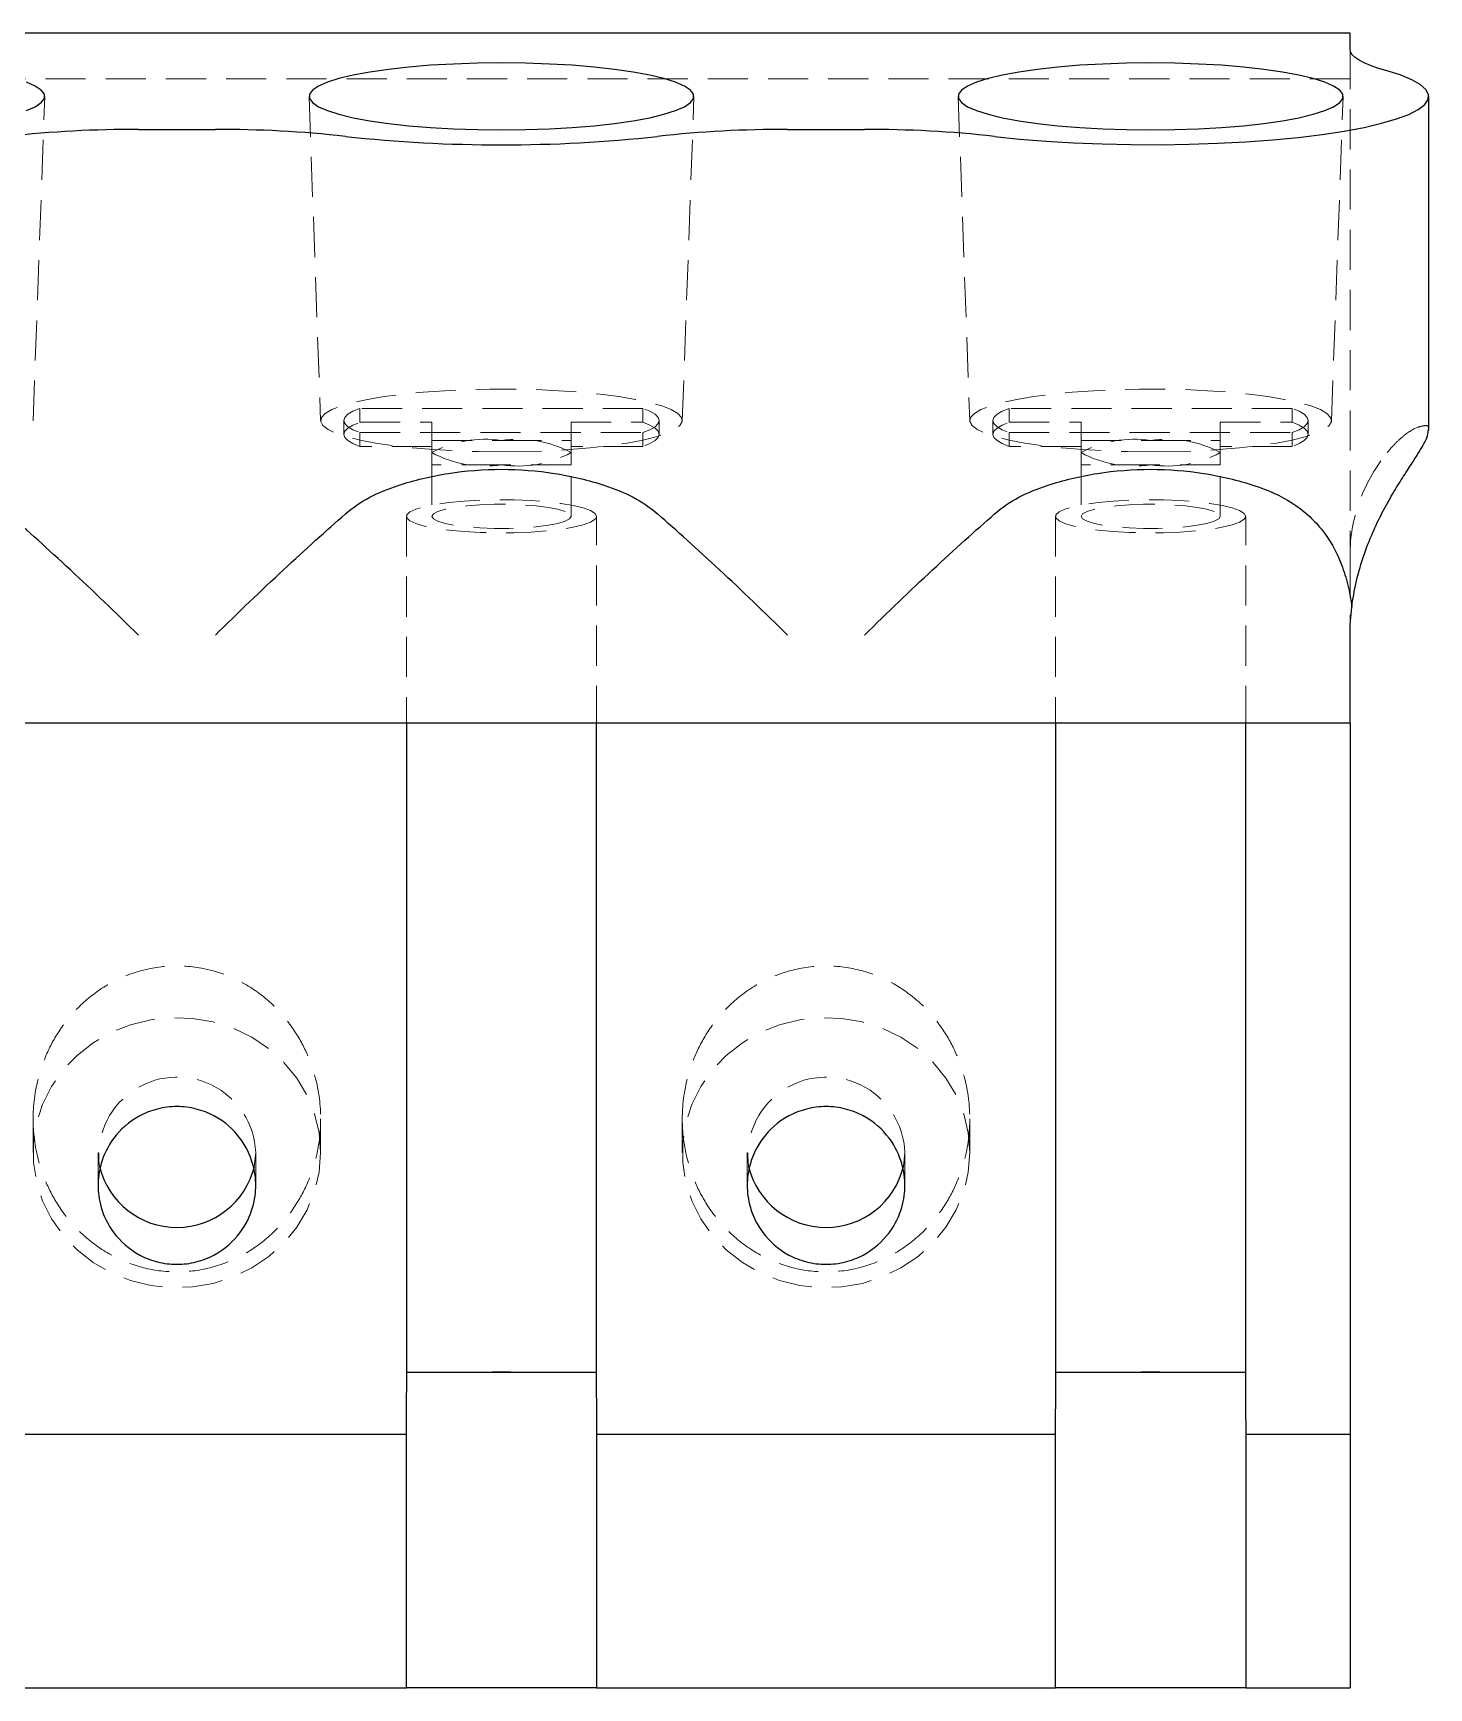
# Model space of a CAD drawing. Header units: millimetres. Extents: x 33 to 233, y 31 to 168.
# Drawn here: x 88.7 to 132.9, y 30.8 to 83.2 of the extents above; entities that cross this region are included whole.
import ezdxf

# ---------------------------------------------------------------- set-up
doc = ezdxf.new("R2010")
doc.units = ezdxf.units.MM
doc.linetypes.add('HIDDEN', pattern=[1.905, 1.27, -0.635])

msp = doc.modelspace()

# ---------------------------------------------------------------- linework, layer by layer
at = {"color": 7, "linetype": 'Continuous', "lineweight": 25}
for p, q in [((130.388, 83.173), (35.612, 83.173)), ((130.388, 82.668), (130.388, 83.173)), ((132.882, 70.606), (132.882, 81.171)), ((92.053, 80.125), (94.487, 80.125)), ((112.592, 80.125), (115.027, 80.125)), ((130.388, 61.342), (130.388, 64.129)), ((130.388, 61.342), (35.612, 61.342)), ((100.542, 40.268), (100.542, 61.342)), ((106.537, 61.342), (106.537, 40.268)), ((121.082, 40.268), (121.082, 61.342)), ((127.077, 61.342), (127.076, 40.268)), ((130.388, 61.342), (130.388, 38.852)), ((104.126, 40.803), (102.954, 40.803)), ((124.665, 40.803), (123.493, 40.803)), ((86.008, 38.852), (100.532, 38.852)), ((100.532, 30.827), (100.532, 38.852)), ((106.547, 38.852), (121.071, 38.852)), ((106.547, 38.852), (106.547, 30.827)), ((121.071, 30.827), (121.071, 38.852)), ((127.087, 38.852), (130.388, 38.852)), ((127.087, 38.852), (127.087, 30.827)), ((130.388, 38.852), (130.388, 30.827)), ((86.008, 30.827), (100.532, 30.827)), ((106.547, 30.827), (100.532, 30.827)), ((106.547, 30.827), (121.071, 30.827)), ((127.087, 30.827), (121.071, 30.827)), ((127.087, 30.827), (130.388, 30.827))]:
    msp.add_line(p, q, dxfattribs=at)
at = {"color": 7, "linetype": 'HIDDEN', "lineweight": 18}
for p, q in [((130.388, 82.668), (130.388, 66.672)), ((130.388, 81.729), (35.612, 81.729)), ((88.722, 70.913), (89.088, 81.165)), ((97.451, 81.165), (97.818, 70.913)), ((109.261, 70.913), (109.628, 81.165)), ((117.991, 81.165), (118.357, 70.913)), ((129.801, 70.913), (130.167, 81.165)), ((108.016, 71.302), (99.063, 71.302)), ((99.063, 71.302), (99.063, 70.862)), ((108.016, 71.302), (108.016, 70.862)), ((128.556, 71.302), (119.603, 71.302)), ((119.603, 71.302), (119.603, 70.862)), ((128.556, 71.302), (128.556, 70.862)), ((98.551, 70.919), (98.551, 70.48)), ((99.063, 70.862), (101.339, 70.862)), ((101.339, 70.097), (101.339, 70.862)), ((105.74, 70.862), (108.016, 70.862)), ((105.74, 70.862), (105.74, 70.097)), ((108.528, 70.48), (108.528, 70.919)), ((119.091, 70.919), (119.091, 70.48)), ((119.603, 70.862), (121.878, 70.862)), ((121.878, 70.097), (121.878, 70.862)), ((126.28, 70.862), (128.556, 70.862)), ((126.28, 70.862), (126.28, 70.097)), ((129.067, 70.48), (129.067, 70.919)), ((99.063, 70.537), (108.016, 70.537)), ((99.063, 70.537), (99.063, 70.097)), ((101.339, 70.284), (103.54, 70.284)), ((103.54, 70.284), (105.74, 70.284)), ((108.016, 70.537), (108.016, 70.097)), ((119.603, 70.537), (128.556, 70.537)), ((119.603, 70.537), (119.603, 70.097)), ((121.878, 70.284), (124.079, 70.284)), ((124.079, 70.284), (126.28, 70.284)), ((128.556, 70.537), (128.556, 70.097)), ((101.339, 70.097), (99.063, 70.097)), ((101.339, 70.097), (101.339, 69.52)), ((105.74, 70.097), (105.74, 69.52)), ((108.016, 70.097), (105.74, 70.097)), ((121.878, 70.097), (119.603, 70.097)), ((121.878, 70.097), (121.878, 69.52)), ((126.28, 70.097), (126.28, 69.52)), ((128.556, 70.097), (126.28, 70.097)), ((103.54, 69.52), (101.339, 69.52)), ((101.339, 69.52), (101.339, 67.887)), ((105.74, 69.52), (103.54, 69.52)), ((105.74, 67.887), (105.74, 69.52)), ((124.079, 69.52), (121.878, 69.52)), ((121.878, 69.52), (121.878, 67.887)), ((126.28, 69.52), (124.079, 69.52)), ((126.28, 67.887), (126.28, 69.52)), ((100.532, 67.887), (100.532, 40.302)), ((106.547, 40.302), (106.547, 67.887)), ((121.071, 67.887), (121.071, 40.302)), ((127.087, 40.302), (127.087, 67.887)), ((130.388, 66.672), (130.388, 64.129)), ((88.722, 48.827), (88.722, 47.759)), ((97.818, 47.759), (97.818, 48.827)), ((109.261, 48.827), (109.261, 47.759)), ((118.357, 47.759), (118.357, 48.827)), ((90.776, 47.759), (90.776, 46.72)), ((95.764, 47.759), (95.72, 47.324)), ((95.764, 46.72), (95.764, 47.759)), ((111.315, 47.759), (111.315, 46.72)), ((116.303, 47.759), (116.26, 47.324)), ((116.303, 46.72), (116.303, 47.759)), ((100.532, 40.302), (100.532, 38.852)), ((100.532, 40.291), (100.532, 40.291)), ((106.547, 38.852), (106.547, 40.302)), ((106.547, 40.291), (106.547, 40.291)), ((121.071, 40.302), (121.071, 38.852)), ((121.071, 40.291), (121.071, 40.291)), ((127.087, 38.852), (127.087, 40.302)), ((127.087, 40.291), (127.087, 40.291))]:
    msp.add_line(p, q, dxfattribs=at)
at = {"color": 7, "linetype": 'Continuous', "lineweight": 25, "flags": 128}
for points in [[(103.54, 80.114), (104.303, 80.122), (105.054, 80.147), (105.781, 80.188), (106.473, 80.245), (107.118, 80.316), (107.707, 80.401), (108.231, 80.497), (108.68, 80.605), (109.049, 80.721), (109.33, 80.845), (109.52, 80.973), (109.616, 81.105), (109.616, 81.238), (109.52, 81.369), (109.33, 81.498), (109.049, 81.621), (108.68, 81.738), (108.231, 81.845), (107.707, 81.942), (107.118, 82.027), (106.473, 82.098), (105.781, 82.154), (105.054, 82.195), (104.303, 82.22), (103.54, 82.229), (102.776, 82.22), (102.025, 82.195), (101.298, 82.154), (100.606, 82.098), (99.961, 82.027), (99.372, 81.942), (98.848, 81.845), (98.399, 81.738), (98.03, 81.621), (97.749, 81.498), (97.559, 81.369), (97.463, 81.238), (97.463, 81.105), (97.559, 80.973), (97.749, 80.845), (98.03, 80.721), (98.399, 80.605), (98.848, 80.497), (99.372, 80.401), (99.961, 80.316), (100.606, 80.245), (101.298, 80.188), (102.025, 80.147), (102.776, 80.122), (103.54, 80.114)], [(124.079, 80.114), (124.842, 80.122), (125.593, 80.147), (126.32, 80.188), (127.012, 80.245), (127.658, 80.316), (128.247, 80.401), (128.77, 80.497), (129.22, 80.605), (129.588, 80.721), (129.87, 80.845), (130.06, 80.973), (130.156, 81.105), (130.156, 81.238), (130.06, 81.369), (129.87, 81.498), (129.588, 81.621), (129.22, 81.738), (128.77, 81.845), (128.247, 81.942), (127.658, 82.027), (127.012, 82.098), (126.32, 82.154), (125.593, 82.195), (124.842, 82.22), (124.079, 82.229), (123.316, 82.22), (122.565, 82.195), (121.838, 82.154), (121.146, 82.098), (120.5, 82.027), (119.911, 81.942), (119.388, 81.845), (118.938, 81.738), (118.57, 81.621), (118.289, 81.498), (118.098, 81.369), (118.003, 81.238), (118.003, 81.105), (118.098, 80.973), (118.289, 80.845), (118.57, 80.721), (118.938, 80.605), (119.388, 80.497), (119.911, 80.401), (120.5, 80.316), (121.146, 80.245), (121.838, 80.188), (122.565, 80.147), (123.316, 80.122), (124.079, 80.114)], [(131.521, 81.988), (131.261, 82.065), (131.033, 82.146), (130.838, 82.229), (130.677, 82.314), (130.551, 82.401), (130.46, 82.489), (130.406, 82.578), (130.388, 82.668)], [(119.141, 79.906), (119.932, 79.823), (120.769, 79.755), (121.642, 79.702), (122.542, 79.666), (123.458, 79.646), (124.382, 79.644), (125.302, 79.658), (126.209, 79.688), (127.092, 79.735), (127.942, 79.798), (128.75, 79.876), (129.506, 79.968), (130.203, 80.073), (130.832, 80.191), (131.386, 80.319), (131.86, 80.457), (132.249, 80.602), (132.547, 80.754), (132.753, 80.91), (132.862, 81.07), (132.875, 81.23), (132.791, 81.39), (132.612, 81.547), (132.338, 81.7), (131.973, 81.848), (131.521, 81.988)], [(88.509, 80.721), (88.791, 80.845), (88.981, 80.973), (89.076, 81.105), (89.076, 81.238), (88.981, 81.369), (88.791, 81.498), (88.509, 81.621)]]:
    msp.add_lwpolyline(points, dxfattribs=at)
at = {"color": 7, "linetype": 'HIDDEN', "lineweight": 18, "flags": 128}
for points in [[(103.54, 69.926), (104.271, 69.934), (104.991, 69.958), (105.687, 69.998), (106.347, 70.054), (106.962, 70.123), (107.52, 70.206), (108.013, 70.3), (108.432, 70.404), (108.772, 70.517), (109.025, 70.637), (109.188, 70.761), (109.258, 70.888), (109.235, 71.015), (109.118, 71.14), (108.909, 71.263), (108.612, 71.379), (108.232, 71.488), (107.775, 71.587), (107.249, 71.676), (106.661, 71.752), (106.022, 71.815), (105.342, 71.862), (104.633, 71.895), (103.906, 71.911), (103.173, 71.911), (102.446, 71.895), (101.737, 71.862), (101.057, 71.815), (100.418, 71.752), (99.831, 71.676), (99.304, 71.587), (98.847, 71.488), (98.467, 71.379), (98.17, 71.263), (97.961, 71.14), (97.844, 71.015), (97.821, 70.888), (97.891, 70.761), (98.054, 70.637), (98.308, 70.517), (98.647, 70.404), (99.066, 70.3), (99.559, 70.206), (100.117, 70.123), (100.732, 70.054), (101.392, 69.998), (102.088, 69.958), (102.808, 69.934), (103.54, 69.926)], [(124.079, 69.926), (124.811, 69.934), (125.53, 69.958), (126.226, 69.998), (126.887, 70.054), (127.501, 70.123), (128.06, 70.206), (128.552, 70.3), (128.972, 70.404), (129.311, 70.517), (129.564, 70.637), (129.727, 70.761), (129.798, 70.888), (129.774, 71.015), (129.657, 71.14), (129.449, 71.263), (129.152, 71.379), (128.772, 71.488), (128.315, 71.587), (127.788, 71.676), (127.2, 71.752), (126.562, 71.815), (125.882, 71.862), (125.173, 71.895), (124.446, 71.911), (123.712, 71.911), (122.985, 71.895), (122.276, 71.862), (121.596, 71.815), (120.958, 71.752), (120.37, 71.676), (119.843, 71.587), (119.386, 71.488), (119.006, 71.379), (118.709, 71.263), (118.501, 71.14), (118.384, 71.015), (118.36, 70.888), (118.431, 70.761), (118.594, 70.637), (118.847, 70.517), (119.186, 70.404), (119.606, 70.3), (120.099, 70.206), (120.657, 70.123), (121.271, 70.054), (121.932, 69.998), (122.628, 69.958), (123.347, 69.934), (124.079, 69.926)], [(99.063, 71.302), (98.841, 71.21), (98.681, 71.116), (98.584, 71.018), (98.551, 70.919), (98.584, 70.821), (98.681, 70.723), (98.841, 70.628), (99.063, 70.537)], [(108.016, 70.537), (108.238, 70.628), (108.398, 70.723), (108.495, 70.821), (108.528, 70.919), (108.495, 71.018), (108.398, 71.116), (108.238, 71.21), (108.016, 71.302)], [(119.603, 71.302), (119.381, 71.21), (119.22, 71.116), (119.123, 71.018), (119.091, 70.919), (119.123, 70.821), (119.22, 70.723), (119.381, 70.628), (119.603, 70.537)], [(128.556, 70.537), (128.777, 70.628), (128.938, 70.723), (129.035, 70.821), (129.067, 70.919), (129.035, 71.018), (128.938, 71.116), (128.777, 71.21), (128.556, 71.302)], [(99.063, 70.097), (98.841, 70.189), (98.681, 70.283), (98.584, 70.381), (98.551, 70.48), (98.584, 70.578), (98.681, 70.676), (98.841, 70.771), (99.063, 70.862)], [(108.016, 70.862), (108.238, 70.771), (108.398, 70.676), (108.495, 70.578), (108.528, 70.48), (108.495, 70.381), (108.398, 70.283), (108.238, 70.189), (108.016, 70.097)], [(119.603, 70.097), (119.381, 70.189), (119.22, 70.283), (119.123, 70.381), (119.091, 70.48), (119.123, 70.578), (119.22, 70.676), (119.381, 70.771), (119.603, 70.862)], [(128.556, 70.862), (128.777, 70.771), (128.938, 70.676), (129.035, 70.578), (129.067, 70.48), (129.035, 70.381), (128.938, 70.283), (128.777, 70.189), (128.556, 70.097)], [(106.547, 67.887), (106.499, 67.98), (106.355, 68.07), (106.121, 68.155), (105.804, 68.23), (105.415, 68.295), (104.965, 68.347), (104.469, 68.383), (103.943, 68.404), (103.405, 68.408), (102.87, 68.396), (102.357, 68.367), (101.883, 68.323), (101.461, 68.264), (101.106, 68.194), (100.83, 68.113), (100.64, 68.026), (100.544, 67.934), (100.544, 67.84), (100.64, 67.748), (100.83, 67.66), (101.106, 67.58), (101.461, 67.509), (101.883, 67.451), (102.357, 67.406), (102.87, 67.378), (103.405, 67.365), (103.943, 67.369), (104.469, 67.39), (104.965, 67.427), (105.415, 67.478), (105.804, 67.543), (106.121, 67.619), (106.355, 67.703), (106.499, 67.793), (106.547, 67.887)], [(105.74, 67.887), (105.692, 67.807), (105.55, 67.731), (105.32, 67.662), (105.012, 67.603), (104.64, 67.556), (104.22, 67.523), (103.77, 67.507), (103.309, 67.507), (102.859, 67.523), (102.439, 67.556), (102.067, 67.603), (101.759, 67.662), (101.529, 67.731), (101.387, 67.807), (101.339, 67.887), (101.387, 67.966), (101.529, 68.042), (101.759, 68.111), (102.067, 68.171), (102.439, 68.218), (102.859, 68.25), (103.309, 68.267), (103.77, 68.267), (104.22, 68.25), (104.64, 68.218), (105.012, 68.171), (105.32, 68.111), (105.55, 68.042), (105.692, 67.966), (105.74, 67.887)], [(127.087, 67.887), (127.038, 67.98), (126.895, 68.07), (126.661, 68.155), (126.344, 68.23), (125.954, 68.295), (125.504, 68.347), (125.008, 68.383), (124.483, 68.404), (123.944, 68.408), (123.41, 68.396), (122.897, 68.367), (122.422, 68.323), (122.001, 68.264), (121.646, 68.194), (121.369, 68.113), (121.18, 68.026), (121.084, 67.934), (121.084, 67.84), (121.18, 67.748), (121.369, 67.66), (121.646, 67.58), (122.001, 67.509), (122.422, 67.451), (122.897, 67.406), (123.41, 67.378), (123.944, 67.365), (124.483, 67.369), (125.008, 67.39), (125.504, 67.427), (125.954, 67.478), (126.344, 67.543), (126.661, 67.619), (126.895, 67.703), (127.038, 67.793), (127.087, 67.887)], [(126.28, 67.887), (126.232, 67.807), (126.089, 67.731), (125.859, 67.662), (125.552, 67.603), (125.179, 67.556), (124.759, 67.523), (124.309, 67.507), (123.849, 67.507), (123.399, 67.523), (122.979, 67.556), (122.607, 67.603), (122.299, 67.662), (122.069, 67.731), (121.926, 67.807), (121.878, 67.887), (121.926, 67.966), (122.069, 68.042), (122.299, 68.111), (122.607, 68.171), (122.979, 68.218), (123.399, 68.25), (123.849, 68.267), (124.309, 68.267), (124.759, 68.25), (125.179, 68.218), (125.552, 68.171), (125.859, 68.111), (126.089, 68.042), (126.232, 67.966), (126.28, 67.887)], [(97.818, 47.759), (97.769, 48.381), (97.625, 48.99), (97.388, 49.573), (97.063, 50.117), (96.657, 50.611), (96.179, 51.044), (95.639, 51.407), (95.049, 51.692), (94.42, 51.894), (93.767, 52.007), (93.104, 52.03), (92.444, 51.962), (91.801, 51.804), (91.19, 51.56), (90.623, 51.235), (90.113, 50.836), (89.67, 50.371), (89.304, 49.851), (89.022, 49.286), (88.831, 48.688), (88.734, 48.071), (88.734, 47.447), (88.831, 46.83), (89.022, 46.232), (89.304, 45.667), (89.67, 45.147), (90.113, 44.682), (90.623, 44.283), (91.19, 43.958), (91.801, 43.714), (92.444, 43.556), (93.104, 43.488), (93.767, 43.511), (94.42, 43.624), (95.049, 43.826), (95.639, 44.111), (96.179, 44.474), (96.657, 44.907), (97.063, 45.401), (97.388, 45.945), (97.625, 46.528), (97.769, 47.137), (97.818, 47.759)], [(118.357, 47.759), (118.309, 48.381), (118.165, 48.99), (117.927, 49.573), (117.602, 50.117), (117.197, 50.611), (116.719, 51.044), (116.179, 51.407), (115.588, 51.692), (114.96, 51.894), (114.307, 52.007), (113.643, 52.03), (112.983, 51.962), (112.341, 51.804), (111.73, 51.56), (111.163, 51.235), (110.653, 50.836), (110.21, 50.371), (109.843, 49.851), (109.561, 49.286), (109.37, 48.688), (109.273, 48.071), (109.273, 47.447), (109.37, 46.83), (109.561, 46.232), (109.843, 45.667), (110.21, 45.147), (110.653, 44.682), (111.163, 44.283), (111.73, 43.958), (112.341, 43.714), (112.983, 43.556), (113.643, 43.488), (114.307, 43.511), (114.96, 43.624), (115.588, 43.826), (116.179, 44.111), (116.719, 44.474), (117.197, 44.907), (117.602, 45.401), (117.927, 45.945), (118.165, 46.528), (118.309, 47.137), (118.357, 47.759)]]:
    msp.add_lwpolyline(points, dxfattribs=at)
at = {"color": 7, "linetype": 'Continuous', "lineweight": 25}
for centre, radius, start, end in [((91.912, 44.037), 36.089, 89.7776, 96.3232), ((94.627, 44.037), 36.089, 83.6768, 90.2224), ((112.452, 44.037), 36.089, 89.7776, 96.3232), ((115.167, 44.037), 36.089, 83.6768, 90.2224), ((103.54, 125.212), 45.574, 263.7801, 276.2199), ((93.27, 47.913), 2.521, 193.6999, 346.4831), ((113.809, 47.913), 2.521, 193.6999, 346.4831), ((103.54, 23.681), 17.132, 88.0398, 91.9602), ((124.079, 23.681), 17.132, 88.0398, 91.9602)]:
    msp.add_arc(centre, radius, start, end, dxfattribs=at)
at = {"color": 7, "linetype": 'HIDDEN', "lineweight": 18}
for centre, radius, start, end in [((103.006, 66.829), 3.496, 81.2205, 118.4816), ((104.073, 66.829), 3.496, 61.5184, 98.7795), ((123.545, 66.829), 3.496, 81.2205, 118.4816), ((124.613, 66.829), 3.496, 61.5184, 98.7795), ((103.006, 72.974), 3.496, 241.5184, 278.7795), ((104.073, 72.974), 3.496, 261.2205, 298.4816), ((123.545, 72.974), 3.496, 241.5184, 278.7795), ((124.613, 72.974), 3.496, 261.2205, 298.4816), ((93.281, 47.665), 2.485, 2.1585, 188.0832), ((113.82, 47.665), 2.485, 2.1585, 188.0832)]:
    msp.add_arc(centre, radius, start, end, dxfattribs=at)
for points, knots in [([(132.536, 70.708), (132.41, 70.659), (132.256, 70.57), (131.995, 70.36), (131.903, 70.276), (131.714, 70.083), (131.618, 69.974), (131.521, 69.85)], [0, 0, 0, 0, 0.5, 0.5, 0.75, 0.75, 1, 1, 1, 1]), ([(132.863, 70.606), (132.869, 70.629), (132.896, 70.736), (132.79, 70.777), (132.621, 70.731), (132.536, 70.708)], [0, 0, 0, 0, 0.119284, 0.557695, 1, 1, 1, 1]), ([(130.388, 66.672), (130.388, 67.224), (130.484, 67.786), (130.869, 68.866), (131.158, 69.384), (131.521, 69.85)], [0, 0, 0, 0, 0.5, 0.5, 1, 1, 1, 1]), ([(88.722, 48.827), (88.722, 49.23), (88.768, 49.686), (88.972, 50.43), (89.062, 50.687), (89.301, 51.208), (89.449, 51.473), (89.813, 51.989), (90.029, 52.241), (90.53, 52.706), (90.815, 52.919), (91.444, 53.276), (91.789, 53.42), (92.512, 53.615), (92.891, 53.667), (93.649, 53.667), (94.028, 53.615), (94.751, 53.42), (95.095, 53.276), (95.725, 52.919), (96.01, 52.706), (96.511, 52.241), (96.726, 51.989), (97.09, 51.473), (97.238, 51.208), (97.477, 50.687), (97.568, 50.43), (97.772, 49.686), (97.818, 49.23), (97.818, 48.827)], [0, 0, 0, 0, 0.125, 0.125, 0.1875, 0.1875, 0.25, 0.25, 0.3125, 0.3125, 0.375, 0.375, 0.4375, 0.4375, 0.5, 0.5, 0.5625, 0.5625, 0.625, 0.625, 0.6875, 0.6875, 0.75, 0.75, 0.8125, 0.8125, 0.875, 0.875, 1, 1, 1, 1]), ([(109.261, 48.827), (109.261, 49.23), (109.307, 49.686), (109.511, 50.43), (109.602, 50.687), (109.841, 51.208), (109.989, 51.473), (110.353, 51.989), (110.568, 52.241), (111.069, 52.706), (111.354, 52.919), (111.984, 53.276), (112.328, 53.42), (113.051, 53.615), (113.43, 53.667), (114.188, 53.667), (114.567, 53.615), (115.291, 53.42), (115.635, 53.276), (116.264, 52.919), (116.549, 52.706), (117.05, 52.241), (117.266, 51.989), (117.63, 51.473), (117.778, 51.208), (118.017, 50.687), (118.107, 50.43), (118.311, 49.686), (118.357, 49.23), (118.357, 48.827)], [0, 0, 0, 0, 0.125, 0.125, 0.1875, 0.1875, 0.25, 0.25, 0.3125, 0.3125, 0.375, 0.375, 0.4375, 0.4375, 0.5, 0.5, 0.5625, 0.5625, 0.625, 0.625, 0.6875, 0.6875, 0.75, 0.75, 0.8125, 0.8125, 0.875, 0.875, 1, 1, 1, 1]), ([(97.818, 48.827), (97.818, 48.423), (97.772, 47.967), (97.568, 47.224), (97.477, 46.967), (97.238, 46.445), (97.09, 46.181), (96.726, 45.665), (96.511, 45.413), (96.01, 44.948), (95.725, 44.735), (95.095, 44.378), (94.751, 44.233), (94.028, 44.038), (93.649, 43.987), (92.891, 43.987), (92.512, 44.038), (91.789, 44.233), (91.444, 44.378), (90.815, 44.735), (90.53, 44.948), (90.029, 45.413), (89.813, 45.665), (89.449, 46.181), (89.301, 46.445), (89.062, 46.967), (88.972, 47.224), (88.768, 47.967), (88.722, 48.423), (88.722, 48.827)], [0, 0, 0, 0, 0.125, 0.125, 0.1875, 0.1875, 0.25, 0.25, 0.3125, 0.3125, 0.375, 0.375, 0.4375, 0.4375, 0.5, 0.5, 0.5625, 0.5625, 0.625, 0.625, 0.6875, 0.6875, 0.75, 0.75, 0.8125, 0.8125, 0.875, 0.875, 1, 1, 1, 1]), ([(118.357, 48.827), (118.357, 48.423), (118.311, 47.967), (118.107, 47.224), (118.017, 46.967), (117.778, 46.445), (117.63, 46.181), (117.266, 45.665), (117.05, 45.413), (116.549, 44.948), (116.264, 44.735), (115.635, 44.378), (115.291, 44.233), (114.567, 44.038), (114.188, 43.987), (113.43, 43.987), (113.051, 44.038), (112.328, 44.233), (111.984, 44.378), (111.354, 44.735), (111.069, 44.948), (110.568, 45.413), (110.353, 45.665), (109.989, 46.181), (109.841, 46.445), (109.602, 46.967), (109.511, 47.224), (109.307, 47.967), (109.261, 48.423), (109.261, 48.827)], [0, 0, 0, 0, 0.125, 0.125, 0.1875, 0.1875, 0.25, 0.25, 0.3125, 0.3125, 0.375, 0.375, 0.4375, 0.4375, 0.5, 0.5, 0.5625, 0.5625, 0.625, 0.625, 0.6875, 0.6875, 0.75, 0.75, 0.8125, 0.8125, 0.875, 0.875, 1, 1, 1, 1])]:
    msp.add_open_spline(points, degree=3, knots=knots, dxfattribs=at)
at = {"color": 7, "linetype": 'Continuous', "lineweight": 25}
for points, knots in [([(132.536, 69.86), (132.649, 70.048), (132.849, 70.383), (132.859, 70.538), (132.863, 70.606)], [0, 0, 0, 0, 0.562237, 1, 1, 1, 1]), ([(130.444, 65.012), (130.509, 65.543), (130.629, 66.055), (130.873, 66.799), (130.965, 67.04), (131.159, 67.499), (131.262, 67.718), (131.475, 68.137), (131.585, 68.337), (131.801, 68.707), (131.906, 68.879), (132.109, 69.2), (132.206, 69.35), (132.384, 69.622), (132.465, 69.746), (132.536, 69.86)], [0, 0, 0, 0, 0.25, 0.25, 0.375, 0.375, 0.5, 0.5, 0.625, 0.625, 0.75, 0.75, 0.875, 0.875, 1, 1, 1, 1]), ([(100.271, 68.865), (100.776, 69.029), (101.31, 69.157), (102.41, 69.331), (102.974, 69.375), (104.105, 69.375), (104.67, 69.331), (105.769, 69.157), (106.303, 69.029), (106.809, 68.865)], [0, 0, 0, 0, 0.25, 0.25, 0.5, 0.5, 0.75, 0.75, 1, 1, 1, 1]), ([(120.81, 68.865), (121.316, 69.029), (121.85, 69.157), (122.949, 69.331), (123.514, 69.375), (124.644, 69.375), (125.209, 69.331), (126.308, 69.157), (126.842, 69.029), (127.348, 68.865)], [0, 0, 0, 0, 0.25, 0.25, 0.5, 0.5, 0.75, 0.75, 1, 1, 1, 1]), ([(127.348, 68.865), (127.785, 68.723), (128.184, 68.544), (128.725, 68.199), (128.896, 68.07), (129.21, 67.791), (129.354, 67.64), (129.747, 67.15), (129.961, 66.769), (130.198, 66.149), (130.264, 65.934), (130.372, 65.485), (130.414, 65.251), (130.444, 65.012)], [0, 0, 0, 0, 0.25, 0.25, 0.375, 0.375, 0.5, 0.5, 0.75, 0.75, 0.875, 0.875, 1, 1, 1, 1]), ([(92.053, 64.129), (91.335, 64.836), (90.602, 65.54), (89.199, 66.846), (88.532, 67.447), (87.938, 67.962)], [0, 0, 0, 0, 0.5, 0.5, 1, 1, 1, 1]), ([(94.487, 64.129), (95.204, 64.836), (95.938, 65.54), (97.34, 66.846), (98.008, 67.447), (98.602, 67.962)], [0, 0, 0, 0, 0.5, 0.5, 1, 1, 1, 1]), ([(112.592, 64.129), (111.875, 64.836), (111.141, 65.54), (109.739, 66.846), (109.071, 67.447), (108.477, 67.962)], [0, 0, 0, 0, 0.5, 0.5, 1, 1, 1, 1]), ([(115.027, 64.129), (115.744, 64.836), (116.477, 65.54), (117.88, 66.846), (118.547, 67.447), (119.141, 67.962)], [0, 0, 0, 0, 0.5, 0.5, 1, 1, 1, 1]), ([(95.764, 46.72), (95.764, 46.928), (95.739, 47.163), (95.59, 47.674), (95.465, 47.951), (95.066, 48.483), (94.789, 48.737), (94.271, 49.013), (94.082, 49.087), (93.685, 49.188), (93.478, 49.215), (93.062, 49.215), (92.854, 49.188), (92.457, 49.087), (92.269, 49.013), (91.751, 48.737), (91.474, 48.483), (91.075, 47.951), (90.95, 47.674), (90.801, 47.163), (90.776, 46.928), (90.776, 46.72)], [0, 0, 0, 0, 0.125, 0.125, 0.25, 0.25, 0.375, 0.375, 0.4375, 0.4375, 0.5, 0.5, 0.5625, 0.5625, 0.625, 0.625, 0.75, 0.75, 0.875, 0.875, 1, 1, 1, 1]), ([(116.303, 46.72), (116.303, 46.928), (116.278, 47.163), (116.129, 47.674), (116.004, 47.951), (115.605, 48.483), (115.328, 48.737), (114.81, 49.013), (114.622, 49.087), (114.225, 49.188), (114.017, 49.215), (113.601, 49.215), (113.394, 49.188), (112.997, 49.087), (112.808, 49.013), (112.29, 48.737), (112.014, 48.483), (111.615, 47.951), (111.489, 47.674), (111.34, 47.163), (111.315, 46.928), (111.315, 46.72)], [0, 0, 0, 0, 0.125, 0.125, 0.25, 0.25, 0.375, 0.375, 0.4375, 0.4375, 0.5, 0.5, 0.5625, 0.5625, 0.625, 0.625, 0.75, 0.75, 0.875, 0.875, 1, 1, 1, 1]), ([(90.776, 46.72), (90.776, 46.512), (90.801, 46.277), (90.95, 45.767), (91.075, 45.49), (91.474, 44.958), (91.751, 44.704), (92.269, 44.427), (92.457, 44.353), (92.854, 44.252), (93.062, 44.226), (93.478, 44.226), (93.685, 44.252), (94.082, 44.353), (94.271, 44.427), (94.789, 44.704), (95.066, 44.958), (95.465, 45.49), (95.59, 45.767), (95.739, 46.277), (95.764, 46.512), (95.764, 46.72)], [0, 0, 0, 0, 0.125, 0.125, 0.25, 0.25, 0.375, 0.375, 0.4375, 0.4375, 0.5, 0.5, 0.5625, 0.5625, 0.625, 0.625, 0.75, 0.75, 0.875, 0.875, 1, 1, 1, 1]), ([(111.315, 46.72), (111.315, 46.512), (111.34, 46.277), (111.489, 45.767), (111.615, 45.49), (112.014, 44.958), (112.29, 44.704), (112.808, 44.427), (112.997, 44.353), (113.394, 44.252), (113.601, 44.226), (114.017, 44.226), (114.225, 44.252), (114.622, 44.353), (114.81, 44.427), (115.328, 44.704), (115.605, 44.958), (116.004, 45.49), (116.129, 45.767), (116.278, 46.277), (116.303, 46.512), (116.303, 46.72)], [0, 0, 0, 0, 0.125, 0.125, 0.25, 0.25, 0.375, 0.375, 0.4375, 0.4375, 0.5, 0.5, 0.5625, 0.5625, 0.625, 0.625, 0.75, 0.75, 0.875, 0.875, 1, 1, 1, 1]), ([(102.954, 40.803), (102.644, 40.803), (102.327, 40.803), (101.732, 40.803), (101.456, 40.803), (101.002, 40.803), (100.825, 40.803), (100.593, 40.803), (100.537, 40.803), (100.532, 40.803)], [0, 0, 0, 0, 0.25, 0.25, 0.5, 0.5, 0.75, 0.75, 1, 1, 1, 1]), ([(106.547, 40.803), (106.542, 40.803), (106.486, 40.803), (106.254, 40.803), (106.077, 40.803), (105.623, 40.803), (105.347, 40.803), (104.752, 40.803), (104.435, 40.803), (104.126, 40.803)], [0, 0, 0, 0, 0.25, 0.25, 0.5, 0.5, 0.75, 0.75, 1, 1, 1, 1]), ([(123.493, 40.803), (123.184, 40.803), (122.867, 40.803), (122.272, 40.803), (121.996, 40.803), (121.542, 40.803), (121.365, 40.803), (121.132, 40.803), (121.077, 40.803), (121.072, 40.803)], [0, 0, 0, 0, 0.25, 0.25, 0.5, 0.5, 0.75, 0.75, 1, 1, 1, 1]), ([(127.086, 40.803), (127.082, 40.803), (127.026, 40.803), (126.793, 40.803), (126.616, 40.803), (126.162, 40.803), (125.886, 40.803), (125.292, 40.803), (124.974, 40.803), (124.665, 40.803)], [0, 0, 0, 0, 0.25, 0.25, 0.5, 0.5, 0.75, 0.75, 1, 1, 1, 1])]:
    msp.add_open_spline(points, degree=3, knots=knots, dxfattribs=at)
for points in [[(98.602, 67.962), (99.073, 68.371), (99.629, 68.656), (100.271, 68.865)], [(106.809, 68.865), (107.45, 68.656), (108.006, 68.371), (108.477, 67.962)], [(119.141, 67.962), (119.612, 68.371), (120.169, 68.656), (120.81, 68.865)], [(130.388, 64.129), (130.388, 64.427), (130.406, 64.723), (130.444, 65.012)], [(100.532, 38.852), (100.532, 39.324), (100.535, 39.797), (100.542, 40.268)], [(106.537, 40.268), (106.544, 39.797), (106.547, 39.324), (106.547, 38.852)], [(121.071, 38.852), (121.071, 39.324), (121.075, 39.797), (121.082, 40.268)], [(127.076, 40.268), (127.083, 39.797), (127.087, 39.324), (127.087, 38.852)]]:
    msp.add_open_spline(points, degree=3, dxfattribs=at)
at = {"color": 7, "linetype": 'HIDDEN', "lineweight": 18}
for points in [[(100.532, 40.803), (100.532, 40.632), (100.532, 40.461), (100.532, 40.291)], [(106.547, 40.291), (106.547, 40.461), (106.547, 40.632), (106.547, 40.803)], [(121.072, 40.803), (121.072, 40.632), (121.071, 40.461), (121.071, 40.291)], [(127.087, 40.291), (127.087, 40.461), (127.087, 40.632), (127.086, 40.803)]]:
    msp.add_open_spline(points, degree=3, dxfattribs=at)

doc.saveas('drawing.dxf')
